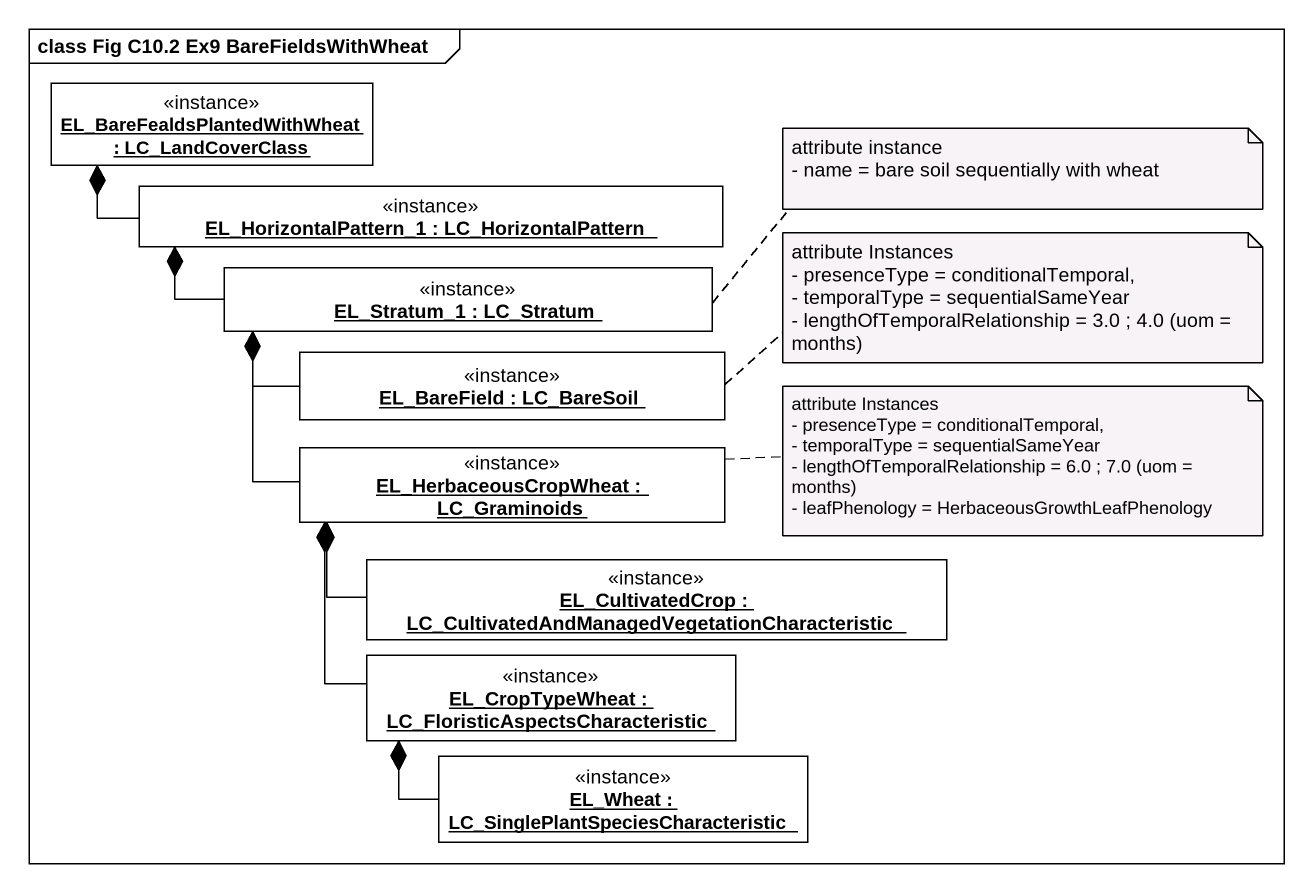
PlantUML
@startuml
mainframe class Fig C10.2 Ex9 BareFieldsWithWheat
hide circle
hide empty members
object "EL_BareFealdsPlantedWithWheat : LC_LandCoverClass" as EL_BareFealdsPlantedWithWhea <<instance>> #FFFFFF
object "EL_HorizontalPattern_1 : LC_HorizontalPattern" as EL_HorizontalPattern_1 <<instance>> #FFFFFF
object "EL_Stratum_1 : LC_Stratum" as EL_Stratum_1 <<instance>> #FFFFFF
object "EL_BareField : LC_BareSoil" as EL_BareField <<instance>> #FFFFFF
object "EL_HerbaceousCropWheat : LC_Graminoids" as EL_HerbaceousCropWheat <<instance>> #FFFFFF
object "EL_CultivatedCrop : LC_CultivatedAndManagedVegetationCharacteristic" as EL_CultivatedCrop <<instance>> #FFFFFF
object "EL_CropTypeWheat : LC_FloristicAspectsCharacteristic" as EL_CropTypeWheat <<instance>> #FFFFFF
object "EL_Wheat : LC_SinglePlantSpeciesCharacteristic" as EL_Wheat <<instance>> #FFFFFF
EL_HorizontalPattern_1 -left-* EL_BareFealdsPlantedWithWhea
EL_Stratum_1 -up-* EL_HorizontalPattern_1
EL_BareField -up-* EL_Stratum_1
EL_HerbaceousCropWheat -up-* EL_Stratum_1
EL_CultivatedCrop -up-* EL_HerbaceousCropWheat
EL_CropTypeWheat -up-* EL_HerbaceousCropWheat
EL_Wheat -up-* EL_CropTypeWheat
note right of EL_Stratum_1
  attribute instance
  - name = bare soil sequentially with wheat
end note
note right of EL_BareField
  attribute Instances
  - presenceType = conditionalTemporal,
  - temporalType = sequentialSameYear
  - lengthOfTemporalRelationship = 3.0 ; 4.0 (uom = months)
end note
note right of EL_HerbaceousCropWheat
  attribute Instances
  - presenceType = conditionalTemporal,
  - temporalType = sequentialSameYear
  - lengthOfTemporalRelationship = 6.0 ; 7.0 (uom = months)
  - leafPhenology = HerbaceousGrowthLeafPhenology
end note
@enduml
